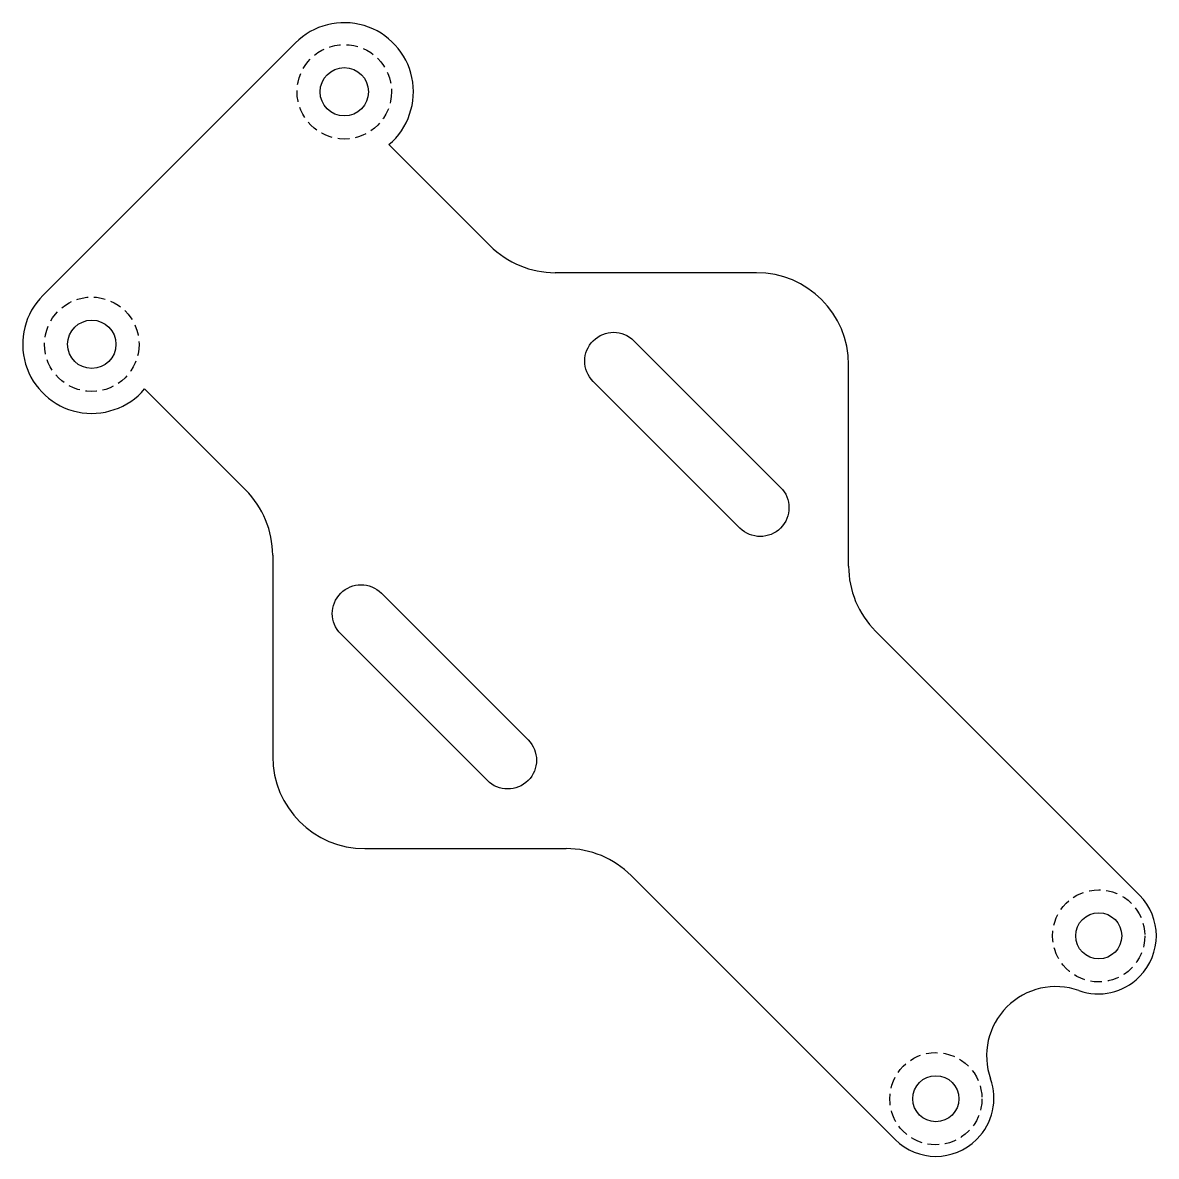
# Model space of a CAD drawing. Header units: millimetres. Extents: x -23.4 to 25.9, y -25.9 to 23.4.
import ezdxf

# ---------------------------------------------------------------- set-up
doc = ezdxf.new("R2010")
doc.units = ezdxf.units.MM
doc.linetypes.add('DASHED', pattern=[0.75, 0.5, -0.25])
doc.layers.get('0').update_dxf_attribs({"linetype": 'CONTINUOUS'})

msp = doc.modelspace()

# ---------------------------------------------------------------- linework, layer by layer
for p, q in [((-11.513, 22.473), (-22.473, 11.513)), ((-3.065, 13.672), (-7.454, 18.061)), ((8.5, 12.5), (-0.237, 12.5)), ((12.5, -0.237), (12.5, 8.5)), ((-13.672, 3.065), (-18.061, 7.454)), ((-12.5, 0.237), (-12.5, -8.5)), ((25.124, -14.518), (13.672, -3.065)), ((-8.5, -12.5), (0.237, -12.5)), ((14.518, -25.124), (3.065, -13.672)), ((25.107, -18.071), (25.129, -18.049)), ((18.053, -25.124), (18.075, -25.102))]:
    msp.add_line(p, q)
at = {"linetype": 'DASHED'}
msp.add_line((25.107, -18.071), (25.129, -18.049), dxfattribs=at)
for points in [[(3.182, 9.546), (9.546, 3.182, -1), (7.778, 1.414), (1.414, 7.778, -1)], [(-7.778, -1.414), (-1.414, -7.778, -1), (-3.182, -9.546), (-9.546, -3.182, -1)]]:
    msp.add_lwpolyline(points, format="xyb", close=True)
for centre, radius in [((-9.391, 20.351), 2.05), ((-20.351, 9.391), 2.05), ((23.357, -16.286), 2), ((16.286, -23.357), 2)]:
    msp.add_circle(centre, radius, dxfattribs=at)
for centre, radius in [((-9.391, 20.351), 1.05), ((-9.391, 20.351), 1.05), ((-20.351, 9.391), 1.05), ((23.357, -16.286), 1), ((16.286, -23.357), 1)]:
    msp.add_circle(centre, radius)
for centre, radius, start, end in [((-9.391, 20.351), 3, -49.7802, 135), ((-0.237, 16.5), 4, 225, 270), ((8.5, 8.5), 4, 0, 90), ((-20.351, 9.391), 3, 135, 319.7802), ((-16.5, 0.237), 4, 0, 45), ((16.5, -0.237), 4, 180, 225), ((-8.5, -8.5), 4, 180, 270), ((0.237, -16.5), 4, 45, 90), ((23.357, -16.286), 2.5, -44.8652, 45), ((23.335, -16.308), 2.5, 250.4524, 315.1348), ((21.493, -21.493), 3.003, 70.4524, 199.5468), ((16.308, -23.335), 2.5, -45, 19.5468), ((16.286, -23.357), 2.5, 225, 315)]:
    msp.add_arc(centre, radius, start, end)

doc.saveas('drawing.dxf')
